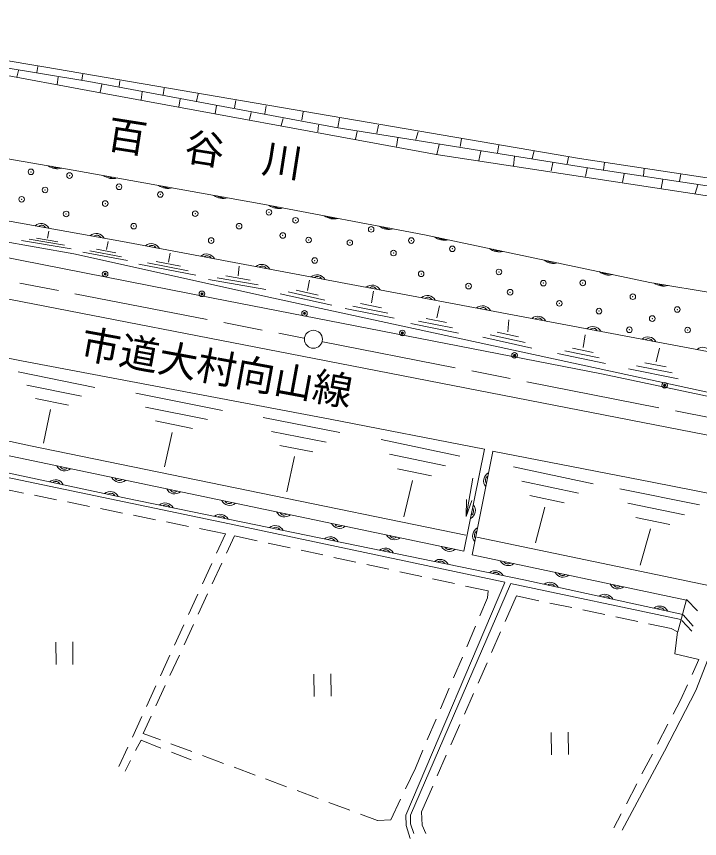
# Model space of a CAD drawing. Units: millimetres, scale not verified. Extents: x 40000 to 680000, y 20000 to 380000.
# Drawn here: x 342675 to 403526, y 245824 to 319023 of the extents above; entities that cross this region are included whole.
import ezdxf
from ezdxf.enums import TextEntityAlignment as Align

# ---------------------------------------------------------------- set-up
doc = ezdxf.new("R2010")
doc.units = ezdxf.units.MM
doc.header["$LTSCALE"] = 1000
doc.header["$PDMODE"] = 32
doc.header["$PDSIZE"] = 500
doc.linetypes.add('CHAIN', pattern=[18.5, 12, -1.5, 3.5, -1.5])
for name, color, linetype, lineweight in [('M-BGD', 7, 'Continuous', 13), ('M-BMK', 2, 'CHAIN', 13), ('M-BMK-SRVR', 3, 'Continuous', 13), ('M-STR-HTXT', 7, 'Continuous', 13)]:
    doc.layers.add(name, color=color, linetype=linetype, lineweight=lineweight)
doc.layers.add('M-BGD-HTXT', color=7, linetype='Continuous')
doc.styles.add('ＭＳ ゴシック', font='')
doc.styles.get('ＭＳ ゴシック').set_extended_font_data('MS Gothic')

# ---------------------------------------------------------------- blocks, each defined once
blk = doc.blocks.new('田')
at = {"color": 7, "linetype": 'Continuous', "lineweight": 13}
for p, q in [((-0.75, 1), (-0.75, -1)), ((0.75, -1), (0.75, 1))]:
    blk.add_line(p, q, dxfattribs=at)

msp = doc.modelspace()

# ---------------------------------------------------------------- linework, layer by layer
at = {"layer": 'M-BGD'}
for p, q in [((345115, 314530), (337191, 315868)), ((337925, 315090), (349129, 313223)), ((338642, 314352), (349023, 312423)), ((342852, 314215), (342704, 313614)), ((344580, 314563), (344506, 314036)), ((392842, 306370), (345115, 314530)), ((346393, 313625), (346298, 312972)), ((348584, 313878), (348500, 313372)), ((351893, 313298), (351820, 312782)), ((349129, 313223), (370975, 309168)), ((350281, 312951), (350144, 312287)), ((355824, 312645), (355740, 312055)), ((349023, 312423), (380058, 306742)), ((353885, 312297), (353780, 311612)), ((358849, 312139), (358722, 311486)), ((357268, 311654), (357152, 310980)), ((362231, 311538), (362094, 310885)), ((360493, 311064), (360366, 310390)), ((363570, 310485), (363443, 309852)), ((364929, 311075), (364803, 310348)), ((368217, 310527), (368101, 309779)), ((366447, 309937), (366268, 309325)), ((371442, 309958), (371294, 309125)), ((369587, 309357), (369534, 308746)), ((370975, 309168), (392982, 305647)), ((374940, 309357), (374772, 308630)), ((373012, 308777), (372886, 308082)), ((376661, 308214), (376524, 307455)), ((378463, 308762), (378263, 308056)), ((347724, 305350), (332840, 307911)), ((380330, 307607), (380124, 306738)), ((382322, 308129), (382195, 307433)), ((385641, 307591), (385531, 306880)), ((380058, 306742), (402285, 303346)), ((384029, 307038), (383855, 306184)), ((388803, 307054), (388613, 306374)), ((387048, 306548), (386937, 305726)), ((390447, 305995), (390304, 305268)), ((391854, 306500), (391727, 305900)), ((410899, 303632), (392842, 306370)), ((395047, 306010), (394983, 305362)), ((364609, 302309), (347724, 305350)), ((392982, 305647), (412508, 302686)), ((393513, 305520), (393371, 304762)), ((398603, 305473), (398524, 304841)), ((396817, 304999), (396675, 304256)), ((401860, 304967), (401733, 304366)), ((400263, 304509), (400105, 303718)), ((403361, 304019), (403140, 303244)), ((402285, 303346), (414274, 301545)), ((333351, 302365), (352121, 298990)), ((379014, 299588), (364609, 302309)), ((337508, 299694), (347781, 297882)), ((345447, 299270), (345569, 299905)), ((399100, 295347), (379014, 299588)), ((347537, 298332), (343138, 299079)), ((346949, 298651), (343808, 299184)), ((346362, 298969), (344477, 299289)), ((350705, 298280), (350854, 298974)), ((352121, 298990), (417039, 286794)), ((337405, 298436), (360203, 293946)), ((352564, 297282), (348580, 298046)), ((352044, 297622), (349199, 298168)), ((351525, 297963), (349818, 298290)), ((356229, 297157), (356357, 297933)), ((347781, 297882), (365580, 293926)), ((357289, 296776), (355113, 297193)), ((358655, 295982), (353576, 296952)), ((357972, 296379), (354344, 297073)), ((362427, 295921), (362515, 296785)), ((330572, 296051), (369200, 288565)), ((364201, 295121), (360555, 295761)), ((363501, 295537), (361314, 295921)), ((364900, 294705), (359797, 295601)), ((368606, 294632), (368766, 295536)), ((418839, 291986), (399100, 295347)), ((370755, 293318), (366174, 294338)), ((370154, 293765), (366881, 294494)), ((369552, 294212), (367589, 294650)), ((374306, 293511), (374490, 294560)), ((360203, 293946), (394792, 287206)), ((365580, 293926), (416773, 282843)), ((376321, 292144), (371964, 293015)), ((375760, 292618), (372648, 293240)), ((375199, 293092), (373331, 293465)), ((380130, 292187), (380354, 293243)), ((380987, 291770), (379173, 292133)), ((382047, 290824), (377815, 291671)), ((381517, 291297), (378494, 291902)), ((386461, 290933), (386525, 291997)), ((330145, 290886), (343129, 288370)), ((387990, 289995), (384860, 290688)), ((387385, 290488), (385508, 290904)), ((393165, 289555), (393341, 290675)), ((388595, 289501), (384213, 290472)), ((394597, 288612), (391538, 289252)), ((394044, 289114), (392208, 289498)), ((399656, 288274), (399944, 289491)), ((369200, 288565), (418636, 278947)), ((395150, 288111), (390867, 289007)), ((343129, 288370), (370630, 283153)), ((401079, 287278), (397913, 287919)), ((400542, 287812), (398642, 288196)), ((342820, 287392), (349667, 285998)), ((394792, 287206), (418265, 282221)), ((401616, 286745), (397184, 287641)), ((343593, 286195), (348483, 285200)), ((353305, 285493), (361023, 283949)), ((344366, 284999), (347300, 284401)), ((345696, 284035), (345080, 281042)), ((354179, 284248), (359691, 283146)), ((343919, 280784), (328963, 284008)), ((364640, 283313), (371487, 281968)), ((382532, 271418), (328669, 282679)), ((355052, 283003), (358359, 282342)), ((370630, 283153), (384355, 280503)), ((356553, 281990), (355864, 278917)), ((365386, 282070), (370277, 281109)), ((362225, 273725), (326327, 281202)), ((328451, 281262), (352555, 276110)), ((375150, 281342), (382171, 279873)), ((382691, 272826), (343919, 280784)), ((366132, 280827), (369067, 280250)), ((384371, 280480), (382532, 271418)), ((367445, 279838), (366749, 276685)), ((375892, 280047), (380907, 278998)), ((383264, 271096), (385104, 280301)), ((385087, 280305), (399299, 277557)), ((386958, 278931), (394046, 277421)), ((376633, 278751), (379642, 278122)), ((377964, 277713), (377179, 274456)), ((383317, 277926), (382731, 274508)), ((387688, 277653), (392750, 276575)), ((399299, 277557), (415838, 274306)), ((343293, 276589), (340984, 277054)), ((396426, 276970), (403513, 275526)), ((346234, 275996), (344273, 276391)), ((352555, 276110), (387877, 268859)), ((382727, 274486), (382762, 276006)), ((388418, 276376), (391455, 275729)), ((349174, 275402), (347214, 275798)), ((382727, 274486), (383253, 275913)), ((389748, 275345), (388900, 272160)), ((397131, 275691), (402193, 274660)), ((352115, 274809), (350155, 275205)), ((355056, 274216), (353095, 274612)), ((357997, 273623), (356036, 274018)), ((397836, 274413), (400873, 273794)), ((361285, 272960), (358977, 273425)), ((386174, 268641), (362225, 273725)), ((399149, 273388), (398226, 270171)), ((360495, 271233), (361285, 272960)), ((362099, 272786), (361384, 271241)), ((364115, 272347), (362099, 272786)), ((405399, 268126), (383674, 272666)), ((367047, 271710), (365093, 272135)), ((369979, 271073), (368024, 271498)), ((372910, 270435), (370956, 270860)), ((402351, 267055), (383264, 271096)), ((359247, 268505), (360079, 270324)), ((360964, 270333), (360124, 268518)), ((375842, 269798), (373887, 270223)), ((378773, 269161), (376819, 269586)), ((381705, 268523), (379750, 268948)), ((387877, 268859), (402040, 265787)), ((377357, 247911), (386172, 268613)), ((386678, 268474), (377783, 247911)), ((384699, 267872), (382682, 268311)), ((386699, 268545), (401868, 265315)), ((357999, 265777), (358831, 267596)), ((359705, 267611), (358865, 265795)), ((383958, 265660), (384634, 267254)), ((384634, 267254), (384699, 267872)), ((387213, 267425), (386208, 265141)), ((389207, 267004), (387213, 267425)), ((392142, 266383), (390185, 266797)), ((402362, 267102), (401582, 264233)), ((402362, 267103), (403327, 266105)), ((395077, 265763), (393120, 266177)), ((402060, 265735), (402962, 264724)), ((398012, 265143), (396055, 265557)), ((401946, 265232), (402847, 264290)), ((356750, 263049), (357582, 264868)), ((358445, 264888), (357605, 263073)), ((382787, 262897), (383568, 264739)), ((400984, 264515), (398991, 264936)), ((401570, 264222), (400984, 264515)), ((385805, 264226), (384999, 262395)), ((401325, 262269), (401570, 264222)), ((355502, 260321), (356334, 262140)), ((357186, 262165), (356346, 260350)), ((403474, 261781), (401325, 262269)), ((381616, 260135), (382397, 261977)), ((384596, 261480), (383790, 259650)), ((402858, 260421), (403474, 261781)), ((403202, 259020), (404279, 261823)), ((354253, 257593), (355086, 259412)), ((355926, 259442), (355086, 257627)), ((380445, 257373), (381226, 259215)), ((401830, 258151), (402446, 259510)), ((383387, 258735), (382581, 256904)), ((400390, 253610), (403202, 259020)), ((401174, 256893), (401830, 258151)), ((353005, 254866), (353837, 256684)), ((354667, 256719), (353952, 255174)), ((379274, 254611), (380055, 256453)), ((382178, 255989), (381371, 254159)), ((399785, 254234), (400711, 256007)), ((353952, 255174), (355493, 254604)), ((353774, 254574), (353294, 253650)), ((355543, 253887), (353774, 254574)), ((356430, 254257), (358306, 253562)), ((351799, 252230), (352589, 253956)), ((358244, 252837), (356475, 253525)), ((378208, 252096), (378884, 253690)), ((396636, 246564), (400390, 253610)), ((398397, 251574), (399323, 253347)), ((352832, 252763), (352352, 251839)), ((359244, 253215), (361119, 252520)), ((380968, 253244), (380162, 251413)), ((362057, 252173), (363932, 251478)), ((377328, 250241), (378208, 252096)), ((364870, 251131), (366746, 250436)), ((379759, 250498), (378754, 248214)), ((397009, 248915), (397935, 250688)), ((367683, 250089), (369559, 249395)), ((370497, 249047), (372372, 248353)), ((376019, 247482), (376899, 249337)), ((378754, 248214), (378802, 247010)), ((373310, 248005), (374851, 247435)), ((374864, 247433), (376019, 247482)), ((377399, 246974), (377357, 247911)), ((377783, 247911), (377783, 247145)), ((395890, 246771), (396546, 248028)), ((377761, 245824), (377399, 246974)), ((377783, 247145), (378081, 246271)), ((378802, 247010), (379144, 246261))]:
    msp.add_line(p, q, dxfattribs=at)
for centre, radius in [((350576, 296092), 100), ((350576, 296092), 60), ((359196, 294327), 100), ((359196, 294327), 60), ((368337, 292584), 100), ((368337, 292584), 60), ((377051, 290842), 100), ((377051, 290842), 60), ((387045, 288850), 100), ((387045, 288850), 60), ((400418, 286182), 100), ((400418, 286182), 60)]:
    msp.add_circle(centre, radius, dxfattribs=at)
for centre, radius, start, end in [((346315, 306838), 1377, 233.24676, 287.22969), ((346211, 306233), 688, 233.24676, 287.22969), ((351247, 305963), 1377, 232.7993, 286.78223), ((351138, 305359), 688, 232.7993, 286.78223), ((356168, 305076), 1377, 232.7993, 286.78223), ((356059, 304473), 688, 232.7993, 286.78223), ((361089, 304190), 1377, 232.7993, 286.78223), ((360980, 303586), 688, 232.7993, 286.78223), ((366018, 303292), 1377, 232.31202, 286.29496), ((365904, 302689), 688, 232.31202, 286.29496), ((370931, 302364), 1377, 232.31202, 286.29496), ((370817, 301761), 688, 232.31202, 286.29496), ((344863, 299786), 801, 28.52304, 131.08706), ((344908, 300032), 400, 28.52304, 131.08706), ((375844, 301436), 1377, 232.31202, 286.29496), ((375730, 300833), 688, 232.31202, 286.29496), ((349784, 298901), 801, 28.52304, 131.08706), ((349829, 299147), 400, 28.52304, 131.08706), ((380777, 300470), 1377, 231.08537, 285.0683), ((354698, 297996), 801, 28.07857, 130.6426), ((380650, 299870), 688, 231.08537, 285.0683), ((354744, 298242), 400, 28.07857, 130.6426), ((385669, 299437), 1377, 231.08537, 285.0683), ((385542, 298837), 688, 231.08537, 285.0683), ((359612, 297073), 801, 28.07857, 130.6426), ((359658, 297319), 400, 28.07857, 130.6426), ((390561, 298404), 1377, 231.08537, 285.0683), ((390434, 297804), 688, 231.08537, 285.0683), ((364526, 296150), 801, 28.07857, 130.6426), ((364572, 296396), 400, 28.07857, 130.6426), ((369440, 295226), 801, 28.07857, 130.6426), ((369486, 295473), 400, 28.07857, 130.6426), ((395453, 297371), 1377, 231.08537, 285.0683), ((395326, 296771), 688, 231.08537, 285.0683), ((374354, 294303), 801, 28.07857, 130.6426), ((400305, 296387), 1377, 233.34544, 287.32837), ((400202, 295782), 688, 233.34544, 287.32837), ((374400, 294549), 400, 28.07857, 130.6426), ((379268, 293380), 801, 28.07857, 130.6426), ((379314, 293626), 400, 28.07857, 130.6426), ((384182, 292457), 801, 28.07857, 130.6426), ((384228, 292703), 400, 28.07857, 130.6426), ((389096, 291534), 801, 28.07857, 130.6426), ((389142, 291780), 400, 28.07857, 130.6426), ((394010, 290611), 801, 28.07857, 130.6426), ((394056, 290857), 400, 28.07857, 130.6426), ((398924, 289688), 801, 28.07857, 130.6426), ((398970, 289934), 400, 28.07857, 130.6426), ((403838, 288764), 801, 28.07857, 130.6426), ((346989, 279361), 801, 206.90887, 309.47289), ((346938, 279115), 400, 206.90887, 309.47289), ((385091, 277679), 801, 117.4178, 219.98182), ((346136, 276970), 801, 26.65395, 129.21797), ((346188, 277215), 400, 26.65395, 129.21797), ((351883, 278337), 801, 206.90887, 309.47289), ((351832, 278092), 400, 206.90887, 309.47289), ((384845, 277728), 400, 117.4178, 219.98182), ((351025, 275925), 801, 26.65395, 129.21797), ((356778, 277314), 801, 206.90887, 309.47289), ((356726, 277069), 400, 206.90887, 309.47289), ((351078, 276170), 400, 26.65395, 129.21797), ((355925, 274907), 801, 27.11704, 129.68107), ((355975, 275152), 400, 27.11704, 129.68107), ((361672, 276291), 801, 206.90887, 309.47289), ((361620, 276046), 400, 206.90887, 309.47289), ((382754, 275030), 801, 297.24488, 39.8089), ((382999, 274980), 400, 297.24488, 39.8089), ((360823, 273901), 801, 27.11704, 129.68107), ((360873, 274147), 400, 27.11704, 129.68107), ((366566, 275268), 801, 206.90887, 309.47289), ((366515, 275022), 400, 206.90887, 309.47289), ((371460, 274244), 801, 206.90887, 309.47289), ((371409, 273999), 400, 206.90887, 309.47289), ((365721, 272896), 801, 27.11704, 129.68107), ((365771, 273141), 400, 27.11704, 129.68107), ((384111, 272776), 801, 117.4178, 219.98182), ((383865, 272825), 400, 117.4178, 219.98182), ((370618, 271890), 801, 27.11704, 129.68107), ((370669, 272136), 400, 27.11704, 129.68107), ((376354, 273221), 801, 206.90887, 309.47289), ((376303, 272976), 400, 206.90887, 309.47289), ((375516, 270885), 801, 27.11704, 129.68107), ((381248, 272198), 801, 206.90887, 309.47289), ((381197, 271953), 400, 206.90887, 309.47289), ((375567, 271130), 400, 27.11704, 129.68107), ((380414, 269879), 801, 27.11704, 129.68107), ((380464, 270125), 400, 27.11704, 129.68107), ((386486, 270926), 801, 206.76471, 309.32873), ((386434, 270681), 400, 206.76471, 309.32873), ((385312, 268874), 801, 27.11704, 129.68107), ((385362, 269119), 400, 27.11704, 129.68107), ((391377, 269891), 801, 206.76471, 309.32873), ((391325, 269646), 400, 206.76471, 309.32873), ((390199, 267843), 801, 26.47885, 129.04287), ((390252, 268087), 400, 26.47885, 129.04287), ((396269, 268855), 801, 206.76471, 309.32873), ((396217, 268610), 400, 206.76471, 309.32873), ((395085, 266783), 801, 26.47885, 129.04287), ((395138, 267027), 400, 26.47885, 129.04287), ((399971, 265723), 801, 26.47885, 129.04287), ((400024, 265967), 400, 26.47885, 129.04287)]:
    msp.add_arc(centre, radius, start, end, dxfattribs=at)
for p in [(343969, 305187), (347407, 304855), (345226, 303574), (351818, 303859), (355493, 303171), (343139, 302744), (350585, 302365), (347099, 301440), (358599, 301464), (365167, 301583), (367538, 300871), (353122, 300350), (362511, 300350), (374272, 300065), (366400, 299520), (360021, 299069), (368700, 299117), (372375, 298880), (377852, 299069), (376263, 297955), (381504, 298334), (369245, 297291), (385653, 296271), (350576, 296092), (378729, 296105), (382950, 295015), (389613, 295276), (393122, 295299), (359196, 294327), (386649, 294469), (397580, 294066), (391035, 293473), (368337, 292584), (394568, 292786), (401539, 292928), (399311, 292122), (397271, 291126), (402464, 291102), (377051, 290842), (387045, 288850), (400418, 286182)]:
    msp.add_point(p, dxfattribs=at)
at = {"layer": 'M-BMK'}
for p, q in [((329724, 297850), (368275, 290388)), ((369979, 290063), (425509, 279151))]:
    msp.add_line(p, q, dxfattribs=at)
at = {"layer": 'M-BMK-SRVR'}
msp.add_circle((369128, 290278), 800, dxfattribs=at)
at = {"layer": 'M-STR-HTXT'}
msp.add_open_spline([(544709, 329967), (537614, 327673), (530663, 324872), (523423, 323084), (511852, 320227), (500058, 318097), (488192, 316983), (478980, 316117), (469687, 316267), (460438, 316544), (445827, 316982), (431277, 318641), (416710, 319863), (403806, 320947), (390891, 321955), (378024, 323422), (368596, 324497), (359245, 326196), (349816, 327263), (343189, 328013), (336549, 328700), (329889, 329064), (322791, 329451), (315675, 329333), (308567, 329468)], degree=3, knots=[0, 0, 0, 0, 1, 1, 1, 2, 2, 2, 3, 3, 3, 4, 4, 4, 5, 5, 5, 6, 6, 6, 7, 7, 7, 8, 8, 8, 8], dxfattribs=at)

# ---------------------------------------------------------------- block references
at = {"layer": 'M-BGD', "xscale": 1000, "yscale": 1000, "rotation": 0.65231}
for p in [(346952, 262324), (369942, 259481), (391078, 254290)]:
    msp.add_blockref('田', p, dxfattribs=at)

# ---------------------------------------------------------------- texts
at = {"layer": 'M-BGD-HTXT', "style": 'ＭＳ ゴシック'}
for s, rotation, p in [('百\u3000谷\u3000川', 351.11, (350493, 306572)), ('市道大村向山線', 349.588, (348104, 287949))]:
    msp.add_text(s, height=2566, rotation=rotation, dxfattribs=at).set_placement(p, align=Align.BOTTOM_LEFT)

doc.saveas('drawing.dxf')
